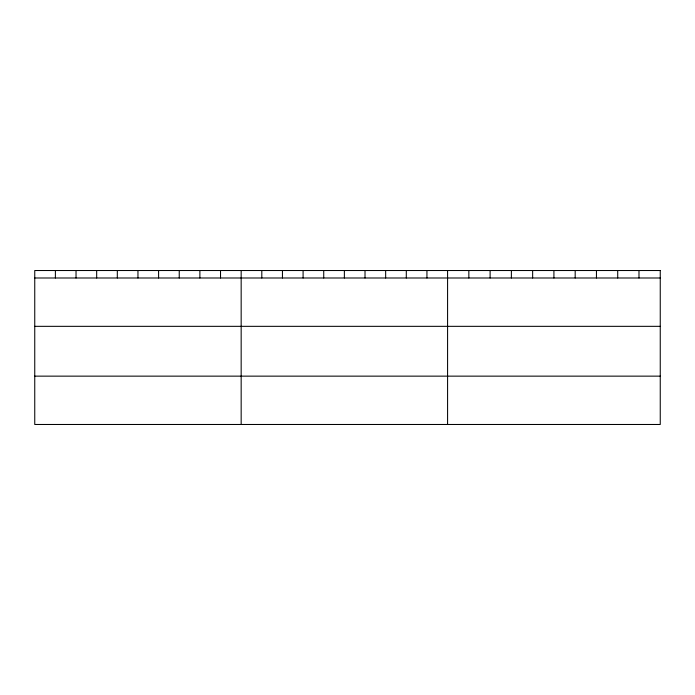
<?xml version="1.0" encoding="UTF-8"?>
<svg xmlns="http://www.w3.org/2000/svg" width="695" height="695" viewBox="0 0 695 695"><rect width="100%" height="100%" fill="white"/><g stroke="black" fill="none" stroke-linecap="round" stroke-linejoin="round"><path stroke-width="1.04" d="M34.75 277.991L660.25 277.991M34.75 326.337L660.25 326.337M34.75 376.143L660.25 376.143M638.983 270.52L638.983 277.991M617.716 270.52L617.716 277.991M596.449 270.52L596.449 277.991M575.182 270.52L575.182 277.991M553.915 270.52L553.915 277.991M532.648 270.52L532.648 277.991M511.381 270.52L511.381 277.991M490.114 270.52L490.114 277.991M468.847 270.52L468.847 277.991M447.58 270.52L447.58 424.48M426.939 270.52L426.939 277.991M406.297 270.52L406.297 277.991M385.656 270.52L385.656 277.991M365.014 270.52L365.014 277.991M344.373 270.52L344.373 277.991M323.731 270.52L323.731 277.991M303.089 270.52L303.089 277.991M282.448 270.52L282.448 277.991M261.807 270.52L261.807 277.991M241.165 270.52L241.165 424.48M220.524 270.52L220.524 277.991M199.882 270.52L199.882 277.991M179.24 270.52L179.24 277.991M158.599 270.52L158.599 277.991M137.958 270.52L137.958 277.991M117.316 270.52L117.316 277.991M96.675 270.52L96.675 277.991M76.033 270.52L76.033 277.991M55.392 270.52L55.392 277.991M660.25 270.52L34.75 270.52L34.75 424.48L660.25 424.48L660.25 270.52"/></g></svg>
